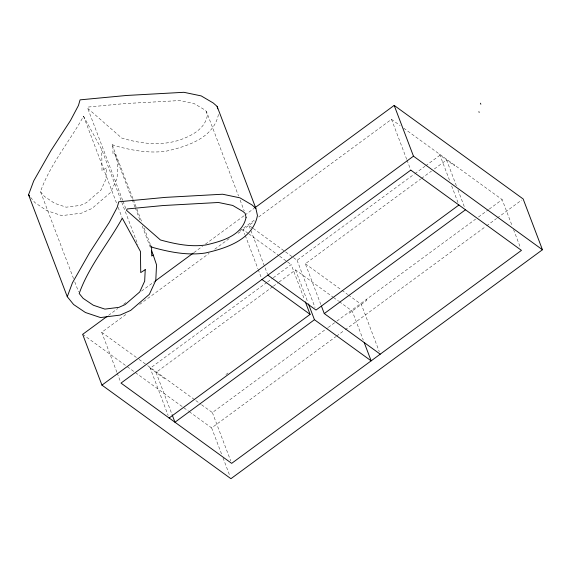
<?xml version="1.0" encoding="UTF-8"?>
<svg xmlns="http://www.w3.org/2000/svg" width="571" height="571" viewBox="0 0 571 571"><rect width="100%" height="100%" fill="white"/><g stroke="black" fill="none" stroke-linecap="round" stroke-linejoin="round"><path stroke-width="0.43" stroke-dasharray="2.85 2.14" d="M218.457 114.436C213.59 138.161 187.138 146.39 166.446 151.101C148.588 153.756 130.83 150.144 113.65 145.405L111.688 143.692L133.036 198.936M73.523 278.584L40.47 191.57C50.269 164.155 69.591 141.487 83.552 116.241L101.731 149.552L137.925 244.852M122.665 200.328L87.727 108.347L88.426 107.027L124.621 103.601L179.765 100.56L193.997 103.515L204.297 109.582L206.438 111.459L238.542 195.981M108.504 315.363L117.833 308.504M123.579 304.286L127.169 301.645M141.522 291.096L154.441 281.603M193.919 252.589L202.534 246.258M205.403 244.145L244.167 215.66M244.888 215.131L254.216 208.272M116.891 372.263L101.709 332.308L127.476 313.372M139.638 304.429L209.057 253.417M214.782 249.206L230.52 237.636M239.77 230.841L255.815 219.05M258.684 216.944L391.506 119.325L400.121 125.577M238.05 233.361L254.216 221.484M266.857 282.474L150.209 368.202L164.619 378.652L164.248 377.674M267.571 281.946L272.581 278.263M273.295 277.734L291.189 264.587L304.429 299.447M293.494 257.649L297.084 260.255L414.146 174.219M414.867 173.691L424.924 166.304M425.638 165.776L440.005 155.219L454.416 165.676L454.045 164.691M272.645 286.735L156.047 372.435L171.807 413.932M273.359 286.214L278.37 282.531M279.083 282.01L295.535 269.912L332.857 296.991M320.795 304.443L305.349 263.773L420.763 178.951M421.477 178.423L431.512 171.05M434.381 168.937L446.572 159.98L456.343 185.711M225.916 374.547L228.029 372.991M201.599 404.768L212.376 412.583L327.59 327.911M328.304 327.383L336.176 321.601M336.897 321.073L475.607 219.128M478.477 217.016L488.526 209.628M489.247 209.1L502.166 199.607L512.287 226.244M189.301 411.712L211.634 427.915L335.819 336.654M336.533 336.126L344.427 330.324M345.148 329.795L485.835 226.401M486.556 225.873L496.599 218.486M497.32 217.958L521.723 200.021M134.97 206.959L114.514 153.092L113.001 154.091L112.894 145.898M403.711 128.182L502.166 199.607M305.349 263.773L341.23 289.797M341.943 290.318L347.689 294.486M348.403 295.007L361.322 304.372L379.294 351.686M252.546 227.95L248.956 225.345L267.556 274.316M253.267 228.471L284.872 251.397M285.593 251.918L292.773 257.128M248.092 233.325L243.06 229.678L244.952 234.66M248.806 233.846L278.976 255.729M279.697 256.251L286.878 261.461M287.598 261.982L291.189 264.587M333.578 297.512L338.603 301.153M339.317 301.674L352.236 311.052L363.277 340.102M101.709 332.308L138.346 358.881M139.06 359.402L146.961 365.133M147.682 365.654L195.139 400.078M195.853 400.599L200.885 404.247M82.659 334.356L126.612 366.239M127.333 366.76L188.58 411.191M87.727 108.347L121.723 138.054C141.629 144.035 163.22 146.526 183.041 138.76C193.712 134.642 205.232 127.754 207.344 115.549L206.438 111.459M40.47 191.57L44.41 196.431L54.616 203.319L66.165 207.187L80.24 205.417L86.392 202.676L100.96 190.064L105.949 179.237L106.513 167.71L102.016 170.679L101.731 149.552M30.67 197.388L34.902 202.605L46.715 210.578L61.796 215.638L81.467 213.161L91.974 208.479L110.617 192.434L117.062 178.43L117.826 162.921L114.514 153.092M513.55 229.578L520.509 247.885M457.921 189.865L464.537 207.294M439.627 154.241L449.777 180.95M451.668 185.932L457.971 202.527M391.506 119.325L406.68 159.288M407.002 160.116L410.478 169.273M366.475 299.332L366.846 300.31L348.717 313.636L348.346 312.658M297.084 260.255L315.056 307.569M295.535 269.912L307.833 302.287M240.12 200.128L244.21 210.899M245.273 235.488L257.878 268.684M258.199 269.519L261.668 278.648M133.35 199.764L141.851 222.14M144.056 227.936L150.351 244.509M135.284 207.787L140.009 220.213M142.215 226.016L150.708 248.392M212.376 412.583L230.713 460.868M211.634 427.915L221.755 454.559M223.018 457.885L229.977 476.2M122.979 201.163L125.813 208.615M83.552 116.241L116.919 204.075M118.176 207.387L121.958 217.337M149.838 367.217L168.181 415.51M117.205 373.099L120.681 382.256M74.78 281.896L78.562 291.838"/><path stroke-width="0.86" d="M153.228 255.023L156.54 264.844L155.783 280.354L149.338 294.358L130.695 310.403L120.181 315.085L100.517 317.562L85.429 312.508L73.616 304.536L67.271 296.706L28.55 194.775L33.739 180.836L50.883 150.723L70.526 120.46L78.484 105.421L80.068 99.854L126.676 95.457L183.891 92.302L201.206 95.907L213.233 102.987L217.137 106.413L255.858 208.336L257.457 215.531C252.825 239.741 226.223 248.321 205.16 253.032C187.309 255.68 169.544 252.068 152.364 247.329L150.401 245.616L151.608 247.828L151.722 256.015L153.228 255.023L151.658 250.876M67.271 296.706L72.46 282.759L89.597 252.653L109.247 222.383L117.205 207.344L118.789 201.777L165.397 197.38L222.611 194.226L239.92 197.83L251.954 204.91L255.858 208.336M107.07 316.42L82.659 334.356L101.952 385.132L230.927 478.698L542.45 249.748L523.157 198.965L394.183 105.407L254.93 207.744M155.162 281.075L193.205 253.117M101.952 385.132L413.475 156.183L542.45 249.748M169.123 418.001L310.103 314.385L305.378 301.938M458.92 205.018L315.999 310.053L267.87 275.143M364.219 342.586L371.157 360.851L314.45 319.717L174.962 422.233L172.121 414.76M321.43 306.099L324.264 313.572L465.486 209.785M324.264 313.572L380.236 354.17M261.982 279.476L310.103 314.385M28.55 194.775L29.606 196.081M480.454 103.201L480.846 104.236M478.898 111.673L479.169 112.401M394.183 105.407L413.475 156.183M308.461 303.943L314.45 319.717M217.137 106.413L217.672 108.811M145.234 269.64L144.67 281.16L139.681 291.995L125.106 304.6L118.961 307.341L104.886 309.111L93.337 305.242L83.13 298.355L79.191 293.494C88.99 266.079 108.312 243.41 122.273 218.165L140.445 251.476L140.73 272.603L145.234 269.64M246.065 217.472C242.254 235.659 221.605 241.333 205.853 244.966C190.493 247.214 175.218 243.995 160.437 239.977L126.441 210.278L127.147 208.95L163.335 205.524L218.486 202.484L232.711 205.446L243.018 211.506L245.152 213.383L246.065 217.472M410.792 170.108L121.002 383.084L231.662 463.367L521.459 250.383L410.792 170.108"/></g></svg>
